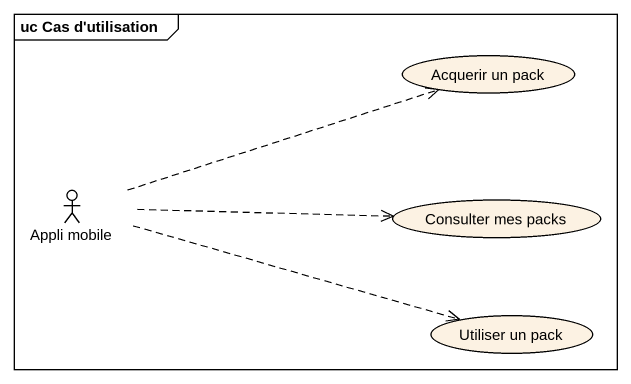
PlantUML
@startuml
mainframe uc Cas d'utilisation
usecase "Acquerir un pack" as Acquerir_un_pack
actor "Appli mobile" as Appli_mobile
usecase "Consulter mes packs" as Consulter_mes_packs
usecase "Utiliser un pack" as Utiliser_un_pack
Appli_mobile .right.> Acquerir_un_pack
Appli_mobile .right.> Consulter_mes_packs
Appli_mobile .right.> Utiliser_un_pack
@enduml
